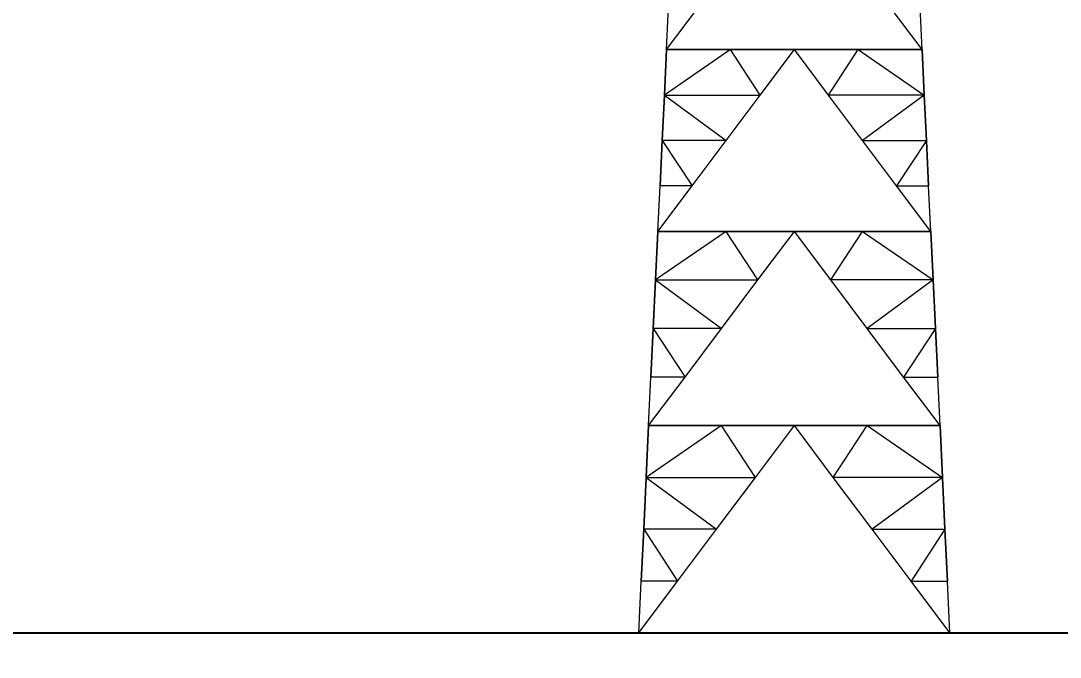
# Model space of a CAD drawing. Header units: millimetres. Extents: x 674 to 5889, y -153 to 3954.
# Drawn here: x 3337.18 to 3378.36, y 612.51 to 637.73 of the extents above; entities that cross this region are included whole.
import ezdxf

# ---------------------------------------------------------------- set-up
doc = ezdxf.new("R2010")
doc.units = ezdxf.units.MM
doc.layers.add('Dimensions', color=7, linetype='Continuous')
doc.layers.add('Towers', color=1, linetype='Continuous', lineweight=0)
doc.styles.get("Standard").update_dxf_attribs({"font": 'arial.ttf'})
doc.dimstyles.new('ISO-25', dxfattribs={"dimtxt": 2.5, "dimasz": 2.5, "dimexe": 1.25, "dimexo": 0.625, "dimtad": 1, "dimtxsty": 'Standard', "dimcen": 2.5, "dimadec": 0, "dimazin": 0, "dimtfac": 1, "dimtmove": 0, "dimatfit": 3, "dimfxl": 1, "dimarcsym": 0})

# ---------------------------------------------------------------- blocks, each defined once
blk = doc.blocks.new('_ArchTick')
at = {"color": 0, "linetype": 'ByBlock', "const_width": 0.15}
blk.add_lwpolyline([(-0.5, -0.5), (0.5, 0.5)], dxfattribs=at)
blk = doc.blocks.new('*D28')
at = {"layer": 'Defpoints', "color": 0, "transparency": 16777216}
for p in [(3127.826, 613.47), (3367.826, 613.47), (3367.826, 591.875)]:
    blk.add_point(p, dxfattribs=at)
at = {"layer": 'Dimensions', "color": 0, "lineweight": -2, "transparency": 16777216}
blk.add_line((3127.826, 591.875), (3367.826, 591.875), dxfattribs=at)
at = {"layer": 'Dimensions', "color": 0, "lineweight": -2, "transparency": 16777216, "xscale": 2.5, "yscale": 2.5, "zscale": 2.5, "rotation": 180}
blk.add_blockref('_ArchTick', (3127.826, 591.875), dxfattribs=at)
at = {"layer": 'Dimensions', "color": 0, "lineweight": -2, "transparency": 16777216, "xscale": 2.5, "yscale": 2.5, "zscale": 2.5}
blk.add_blockref('_ArchTick', (3367.826, 591.875), dxfattribs=at)
at = {"layer": 'Dimensions', "color": 0, "transparency": 16777216, "insert": (3247.826, 594.798), "char_height": 4.5, "attachment_point": 5}
blk.add_mtext('240m', dxfattribs=at)
blk = doc.blocks.new('*D60')
at = {"color": 0, "lineweight": -2, "transparency": 16777216}
blk.add_line((2829.274, -144.563), (2959.274, -144.563), dxfattribs=at)
at = {"layer": 'Defpoints', "color": 0, "transparency": 16777216}
for p in [(5528.478, 3774.077), (5768.478, 3774.077), (5768.478, 3752.482), (2829.274, -118.354), (2959.274, -118.354), (2959.274, -144.563)]:
    blk.add_point(p, dxfattribs=at)
at = {"layer": 'Dimensions', "color": 0, "lineweight": -2, "transparency": 16777216}
blk.add_line((5528.478, 3752.482), (5768.478, 3752.482), dxfattribs=at)
at = {"color": 0, "lineweight": -2, "transparency": 16777216, "xscale": 15, "yscale": 15, "zscale": 15, "rotation": 180}
blk.add_blockref('_ArchTick', (2829.274, -144.563), dxfattribs=at)
at = {"color": 0, "lineweight": -2, "transparency": 16777216, "xscale": 15, "yscale": 15, "zscale": 15}
blk.add_blockref('_ArchTick', (2959.274, -144.563), dxfattribs=at)
at = {"layer": 'Dimensions', "color": 0, "lineweight": -2, "transparency": 16777216, "xscale": 2.5, "yscale": 2.5, "zscale": 2.5, "rotation": 180}
blk.add_blockref('_ArchTick', (5528.478, 3752.482), dxfattribs=at)
at = {"layer": 'Dimensions', "color": 0, "lineweight": -2, "transparency": 16777216, "xscale": 2.5, "yscale": 2.5, "zscale": 2.5}
blk.add_blockref('_ArchTick', (5768.478, 3752.482), dxfattribs=at)
at = {"color": 0, "transparency": 16777216, "insert": (2894.274, -136.274), "char_height": 15, "attachment_point": 5}
blk.add_mtext('130', dxfattribs=at)
at = {"layer": 'Dimensions', "color": 0, "transparency": 16777216, "insert": (5648.478, 3755.404), "char_height": 4.5, "attachment_point": 5}
blk.add_mtext('240m', dxfattribs=at)
blk = doc.blocks.new('*D58')
at = {"color": 0, "lineweight": -2, "transparency": 16777216}
blk.add_line((2393.626, -144.563), (2483.626, -144.563), dxfattribs=at)
at = {"layer": 'Defpoints', "color": 0, "transparency": 16777216}
for p in [(5603.478, 3819.077), (5583.397, 3774.077), (5603.478, 3774.077), (2393.626, -80.976), (2483.626, -80.976), (2483.626, -144.563)]:
    blk.add_point(p, dxfattribs=at)
at = {"layer": 'Dimensions', "color": 0, "lineweight": -2, "transparency": 16777216}
blk.add_line((5583.397, 3819.077), (5583.397, 3774.077), dxfattribs=at)
at = {"color": 0, "lineweight": -2, "transparency": 16777216, "xscale": 15, "yscale": 15, "zscale": 15, "rotation": 180}
blk.add_blockref('_ArchTick', (2393.626, -144.563), dxfattribs=at)
at = {"color": 0, "lineweight": -2, "transparency": 16777216, "xscale": 15, "yscale": 15, "zscale": 15}
blk.add_blockref('_ArchTick', (2483.626, -144.563), dxfattribs=at)
at = {"layer": 'Dimensions', "color": 0, "lineweight": -2, "transparency": 16777216, "xscale": 2.5, "yscale": 2.5, "zscale": 2.5}
for p, rotation in [((5583.397, 3819.077), 90), ((5583.397, 3774.077), 270)]:
    blk.add_blockref('_ArchTick', p, dxfattribs=dict(at, rotation=rotation))
at = {"color": 0, "transparency": 16777216, "insert": (2438.626, -136.279), "char_height": 15, "attachment_point": 5}
blk.add_mtext('90', dxfattribs=at)
at = {"layer": 'Dimensions', "color": 0, "transparency": 16777216, "insert": (5580.484, 3796.577), "char_height": 4.5, "attachment_point": 5, "rotation": 90}
blk.add_mtext('45m', dxfattribs=at)
blk = doc.blocks.new('*D62')
at = {"color": 0, "lineweight": -2, "transparency": 16777216}
blk.add_line((2577.797, -35.976), (2577.797, -85.976), dxfattribs=at)
at = {"layer": 'Defpoints', "color": 0, "transparency": 16777216}
for p in [(5529.806, 3893.742), (5528.478, 3889.077), (5643.378, 3856.377), (2597.989, -35.976), (2577.797, -85.976), (2597.989, -85.976)]:
    blk.add_point(p, dxfattribs=at)
at = {"layer": 'Dimensions', "color": 0, "lineweight": -2, "transparency": 16777216}
blk.add_line((5644.706, 3861.042), (5529.806, 3893.742), dxfattribs=at)
at = {"color": 0, "lineweight": -2, "transparency": 16777216, "xscale": 15, "yscale": 15, "zscale": 15}
for p, rotation in [((2577.797, -35.976), 90), ((2577.797, -85.976), 270)]:
    blk.add_blockref('_ArchTick', p, dxfattribs=dict(at, rotation=rotation))
at = {"layer": 'Dimensions', "color": 0, "lineweight": -2, "transparency": 16777216, "xscale": 2.5, "yscale": 2.5, "zscale": 2.5}
for p, rotation in [((5529.806, 3893.742), 164.113896019455), ((5644.706, 3861.042), 344.113896019455)]:
    blk.add_blockref('_ArchTick', p, dxfattribs=dict(at, rotation=rotation))
at = {"color": 0, "transparency": 16777216, "insert": (2569.514, -60.976), "char_height": 15, "attachment_point": 5, "rotation": 90}
blk.add_mtext('50', dxfattribs=at)
at = {"layer": 'Dimensions', "color": 0, "transparency": 16777216, "insert": (5588.056, 3880.203), "char_height": 4.5, "attachment_point": 5, "rotation": 344.1139}
blk.add_mtext('119.5m', dxfattribs=at)
blk = doc.blocks.new('*D63')
at = {"color": 0, "lineweight": -2, "transparency": 16777216}
blk.add_line((2809.512, -31.439), (2809.512, -86.439), dxfattribs=at)
at = {"layer": 'Defpoints', "color": 0, "transparency": 16777216}
for p in [(5643.378, 3866.577), (5527.736, 3834.542), (5528.478, 3832.07), (2829.274, -31.439), (2809.512, -86.439), (2829.274, -86.439)]:
    blk.add_point(p, dxfattribs=at)
at = {"layer": 'Dimensions', "color": 0, "lineweight": -2, "transparency": 16777216}
blk.add_line((5642.636, 3869.049), (5527.736, 3834.542), dxfattribs=at)
at = {"color": 0, "lineweight": -2, "transparency": 16777216, "xscale": 15, "yscale": 15, "zscale": 15}
for p, rotation in [((2809.512, -31.439), 90), ((2809.512, -86.439), 270)]:
    blk.add_blockref('_ArchTick', p, dxfattribs=dict(at, rotation=rotation))
at = {"layer": 'Dimensions', "color": 0, "lineweight": -2, "transparency": 16777216, "xscale": 2.5, "yscale": 2.5, "zscale": 2.5}
for p, rotation in [((5642.636, 3869.049), 16.71614301521846), ((5527.736, 3834.542), 196.7161430152185)]:
    blk.add_blockref('_ArchTick', p, dxfattribs=dict(at, rotation=rotation))
at = {"color": 0, "transparency": 16777216, "insert": (2801.259, -58.939), "char_height": 15, "attachment_point": 5, "rotation": 90}
blk.add_mtext('55', dxfattribs=at)
at = {"layer": 'Dimensions', "color": 0, "transparency": 16777216, "insert": (5584.345, 3854.594), "char_height": 4.5, "attachment_point": 5, "rotation": 16.7161}
blk.add_mtext('120m', dxfattribs=at)
blk = doc.blocks.new('*D59')
at = {"color": 0, "lineweight": -2, "transparency": 16777216}
blk.add_line((2597.989, -144.563), (2697.989, -144.563), dxfattribs=at)
at = {"layer": 'Defpoints', "color": 0, "transparency": 16777216}
for p in [(5623.478, 3781.175), (5673.478, 3781.175), (5673.478, 3764.268), (2597.989, -85.976), (2697.989, -85.976), (2697.989, -144.563)]:
    blk.add_point(p, dxfattribs=at)
at = {"layer": 'Dimensions', "color": 0, "lineweight": -2, "transparency": 16777216}
blk.add_line((5623.478, 3764.268), (5673.478, 3764.268), dxfattribs=at)
at = {"color": 0, "lineweight": -2, "transparency": 16777216, "xscale": 15, "yscale": 15, "zscale": 15, "rotation": 180}
blk.add_blockref('_ArchTick', (2597.989, -144.563), dxfattribs=at)
at = {"color": 0, "lineweight": -2, "transparency": 16777216, "xscale": 15, "yscale": 15, "zscale": 15}
blk.add_blockref('_ArchTick', (2697.989, -144.563), dxfattribs=at)
at = {"layer": 'Dimensions', "color": 0, "lineweight": -2, "transparency": 16777216, "xscale": 2.5, "yscale": 2.5, "zscale": 2.5, "rotation": 180}
blk.add_blockref('_ArchTick', (5623.478, 3764.268), dxfattribs=at)
at = {"layer": 'Dimensions', "color": 0, "lineweight": -2, "transparency": 16777216, "xscale": 2.5, "yscale": 2.5, "zscale": 2.5}
blk.add_blockref('_ArchTick', (5673.478, 3764.268), dxfattribs=at)
at = {"color": 0, "transparency": 16777216, "insert": (2647.989, -136.279), "char_height": 15, "attachment_point": 5}
blk.add_mtext('100', dxfattribs=at)
at = {"layer": 'Dimensions', "color": 0, "transparency": 16777216, "insert": (5648.478, 3767.191), "char_height": 4.5, "attachment_point": 5}
blk.add_mtext('50m', dxfattribs=at)
blk = doc.blocks.new('*D66')
at = {"color": 0, "lineweight": -2, "transparency": 16777216}
blk.add_line((3325.223, 34.024), (3325.223, -80.976), dxfattribs=at)
at = {"layer": 'Defpoints', "color": 0, "transparency": 16777216}
for p in [(5653.578, 3874.37), (5643.378, 3866.577), (5653.578, 3866.577), (3346.627, 34.024), (3325.223, -80.976), (3346.627, -80.976)]:
    blk.add_point(p, dxfattribs=at)
at = {"layer": 'Dimensions', "color": 0, "lineweight": -2, "transparency": 16777216}
for p, q in [((5643.378, 3874.37), (5653.578, 3874.37)), ((5653.578, 3874.37), (5673.71, 3874.37))]:
    blk.add_line(p, q, dxfattribs=at)
at = {"color": 0, "lineweight": -2, "transparency": 16777216, "xscale": 5, "yscale": 5, "zscale": 5}
for p, rotation in [((3325.223, 34.024), 90), ((3325.223, -80.976), 270)]:
    blk.add_blockref('_ArchTick', p, dxfattribs=dict(at, rotation=rotation))
at = {"layer": 'Dimensions', "color": 0, "lineweight": -2, "transparency": 16777216, "xscale": 2.5, "yscale": 2.5, "zscale": 2.5, "rotation": 180}
blk.add_blockref('_ArchTick', (5643.378, 3874.37), dxfattribs=at)
at = {"layer": 'Dimensions', "color": 0, "lineweight": -2, "transparency": 16777216, "xscale": 2.5, "yscale": 2.5, "zscale": 2.5}
blk.add_blockref('_ArchTick', (5653.578, 3874.37), dxfattribs=at)
at = {"color": 0, "transparency": 16777216, "insert": (3316.939, -23.476), "char_height": 15, "attachment_point": 5, "rotation": 90}
blk.add_mtext('115', dxfattribs=at)
at = {"layer": 'Dimensions', "color": 0, "transparency": 16777216, "insert": (5664.894, 3877.293), "char_height": 4.5, "attachment_point": 5}
blk.add_mtext('10.2m', dxfattribs=at)
blk = doc.blocks.new('*D61')
at = {"color": 0, "lineweight": -2, "transparency": 16777216}
blk.add_line((2373.545, -35.976), (2373.545, -80.976), dxfattribs=at)
at = {"layer": 'Defpoints', "color": 0, "transparency": 16777216}
for p in [(5648.478, 3856.377), (5645.288, 3779.077), (5648.478, 3779.077), (2393.626, -35.976), (2373.545, -80.976), (2393.626, -80.976)]:
    blk.add_point(p, dxfattribs=at)
at = {"layer": 'Dimensions', "color": 0, "lineweight": -2, "transparency": 16777216}
blk.add_line((5645.288, 3856.377), (5645.288, 3779.077), dxfattribs=at)
at = {"color": 0, "lineweight": -2, "transparency": 16777216, "xscale": 15, "yscale": 15, "zscale": 15}
for p, rotation in [((2373.545, -35.976), 90), ((2373.545, -80.976), 270)]:
    blk.add_blockref('_ArchTick', p, dxfattribs=dict(at, rotation=rotation))
at = {"layer": 'Dimensions', "color": 0, "lineweight": -2, "transparency": 16777216, "xscale": 2.5, "yscale": 2.5, "zscale": 2.5}
for p, rotation in [((5645.288, 3856.377), 90), ((5645.288, 3779.077), 270)]:
    blk.add_blockref('_ArchTick', p, dxfattribs=dict(at, rotation=rotation))
at = {"color": 0, "transparency": 16777216, "insert": (2365.292, -58.476), "char_height": 15, "attachment_point": 5, "rotation": 90}
blk.add_mtext('45', dxfattribs=at)
at = {"layer": 'Dimensions', "color": 0, "transparency": 16777216, "insert": (5642.364, 3817.906), "char_height": 4.5, "attachment_point": 5, "rotation": 90}
blk.add_mtext('77.3m', dxfattribs=at)

msp = doc.modelspace()

# ---------------------------------------------------------------- linework, layer by layer
msp.add_line((3012.826, 613.47), (3482.826, 613.47))
at = {"layer": 'Towers'}
for p, q in [((3362.767, 636.59), (3364.031, 638.277)), ((3362.767, 636.59), (3364.031, 638.277)), ((3362.767, 636.59), (3362.847, 638.277)), ((3362.767, 636.59), (3362.847, 638.277)), ((3362.767, 636.59), (3362.847, 638.277)), ((3362.767, 636.59), (3362.847, 638.277)), ((3372.885, 636.59), (3371.62, 638.277)), ((3372.885, 636.59), (3371.62, 638.277)), ((3372.885, 636.59), (3372.804, 638.277)), ((3372.885, 636.59), (3372.804, 638.277)), ((3372.885, 636.59), (3372.804, 638.277)), ((3372.885, 636.59), (3372.804, 638.277)), ((3365.296, 636.59), (3362.68, 634.789)), ((3365.296, 636.59), (3362.68, 634.789)), ((3362.767, 636.59), (3362.68, 634.789)), ((3362.68, 634.789), (3362.767, 636.59)), ((3362.767, 636.59), (3362.68, 634.789)), ((3362.68, 634.789), (3362.767, 636.59)), ((3362.681, 634.79), (3362.767, 636.59)), ((3362.681, 634.79), (3362.767, 636.59)), ((3362.681, 634.79), (3362.767, 636.59)), ((3362.681, 634.79), (3362.767, 636.59)), ((3362.767, 636.59), (3365.296, 636.59)), ((3365.296, 636.59), (3362.767, 636.59)), ((3362.767, 636.59), (3364.031, 636.59)), ((3364.031, 636.59), (3362.767, 636.59)), ((3362.767, 636.59), (3365.296, 636.59)), ((3365.296, 636.59), (3362.767, 636.59)), ((3367.826, 636.59), (3362.767, 636.59)), ((3362.767, 636.59), (3367.826, 636.59)), ((3365.296, 636.59), (3362.767, 636.59)), ((3365.296, 636.59), (3362.767, 636.59)), ((3365.296, 636.59), (3366.561, 636.59)), ((3366.561, 636.59), (3365.296, 636.59)), ((3366.475, 634.79), (3365.296, 636.59)), ((3367.826, 636.59), (3365.296, 636.59)), ((3366.475, 634.79), (3365.296, 636.59)), ((3367.826, 636.59), (3365.296, 636.59)), ((3366.475, 634.79), (3367.826, 636.59)), ((3366.475, 634.79), (3367.826, 636.59)), ((3369.09, 636.59), (3366.561, 636.59)), ((3369.09, 636.59), (3366.561, 636.59)), ((3372.885, 636.59), (3367.826, 636.59)), ((3367.826, 636.59), (3372.885, 636.59)), ((3369.176, 634.79), (3367.826, 636.59)), ((3367.826, 636.59), (3370.355, 636.59)), ((3369.176, 634.79), (3367.826, 636.59)), ((3367.826, 636.59), (3370.355, 636.59)), ((3369.09, 636.59), (3370.355, 636.59)), ((3370.355, 636.59), (3369.09, 636.59)), ((3369.176, 634.79), (3370.355, 636.59)), ((3369.176, 634.79), (3370.355, 636.59)), ((3372.885, 636.59), (3370.355, 636.59)), ((3370.355, 636.59), (3372.885, 636.59)), ((3370.355, 636.59), (3372.885, 636.59)), ((3370.355, 636.59), (3372.885, 636.59)), ((3370.355, 636.59), (3372.971, 634.789)), ((3370.355, 636.59), (3372.885, 636.59)), ((3370.355, 636.59), (3372.971, 634.789)), ((3370.355, 636.59), (3372.885, 636.59)), ((3371.62, 636.59), (3372.885, 636.59)), ((3372.885, 636.59), (3371.62, 636.59)), ((3372.971, 634.79), (3372.885, 636.59)), ((3372.885, 636.59), (3372.971, 634.789)), ((3372.971, 634.79), (3372.885, 636.59)), ((3372.971, 634.789), (3372.885, 636.59)), ((3372.971, 634.79), (3372.885, 636.59)), ((3372.885, 636.59), (3372.971, 634.789)), ((3372.971, 634.79), (3372.885, 636.59)), ((3372.971, 634.789), (3372.885, 636.59)), ((3362.594, 632.988), (3362.681, 634.79)), ((3362.594, 632.988), (3362.681, 634.79)), ((3362.68, 634.789), (3362.594, 632.988)), ((3362.594, 632.988), (3362.68, 634.789)), ((3362.68, 634.789), (3362.594, 632.988)), ((3362.594, 632.988), (3362.68, 634.789)), ((3362.68, 634.789), (3366.475, 634.79)), ((3362.68, 634.789), (3366.475, 634.79)), ((3362.68, 634.789), (3362.681, 634.79)), ((3362.68, 634.789), (3362.681, 634.79)), ((3362.68, 634.789), (3365.124, 632.988)), ((3362.68, 634.789), (3365.124, 632.988)), ((3365.124, 632.988), (3366.475, 634.79)), ((3365.124, 632.988), (3366.475, 634.79)), ((3370.528, 632.988), (3369.176, 634.79)), ((3372.971, 634.789), (3369.176, 634.79)), ((3370.528, 632.988), (3369.176, 634.79)), ((3372.971, 634.789), (3369.176, 634.79)), ((3372.971, 634.789), (3370.528, 632.988)), ((3372.971, 634.789), (3370.528, 632.988)), ((3373.057, 632.988), (3372.971, 634.79)), ((3372.971, 634.789), (3372.971, 634.79)), ((3373.057, 632.988), (3372.971, 634.79)), ((3372.971, 634.789), (3372.971, 634.79)), ((3372.971, 634.789), (3373.057, 632.988)), ((3373.057, 632.988), (3372.971, 634.789)), ((3372.971, 634.789), (3373.057, 632.988)), ((3373.057, 632.988), (3372.971, 634.789)), ((3362.508, 631.187), (3362.594, 632.988)), ((3362.594, 632.988), (3362.508, 631.187)), ((3362.508, 631.187), (3362.594, 632.988)), ((3362.508, 631.187), (3362.594, 632.988)), ((3362.594, 632.988), (3362.508, 631.187)), ((3362.508, 631.187), (3362.594, 632.988)), ((3362.594, 632.988), (3363.773, 631.187)), ((3365.124, 632.988), (3362.594, 632.988)), ((3362.594, 632.988), (3363.773, 631.187)), ((3365.124, 632.988), (3362.594, 632.988)), ((3362.594, 632.988), (3362.594, 632.988)), ((3362.594, 632.988), (3362.594, 632.988)), ((3363.773, 631.187), (3365.124, 632.988)), ((3363.773, 631.187), (3365.124, 632.988)), ((3371.878, 631.187), (3370.528, 632.988)), ((3370.528, 632.988), (3373.057, 632.988)), ((3371.878, 631.187), (3370.528, 632.988)), ((3370.528, 632.988), (3373.057, 632.988)), ((3373.057, 632.988), (3371.878, 631.187)), ((3373.057, 632.988), (3371.878, 631.187)), ((3373.143, 631.187), (3373.057, 632.988)), ((3373.057, 632.988), (3373.143, 631.187)), ((3373.057, 632.988), (3373.057, 632.988)), ((3373.143, 631.187), (3373.057, 632.988)), ((3373.143, 631.187), (3373.057, 632.988)), ((3373.057, 632.988), (3373.143, 631.187)), ((3373.057, 632.988), (3373.057, 632.988)), ((3373.143, 631.187), (3373.057, 632.988)), ((3362.422, 629.386), (3363.773, 631.187)), ((3362.422, 629.386), (3363.773, 631.187)), ((3362.422, 629.386), (3362.508, 631.187)), ((3362.422, 629.386), (3362.508, 631.187)), ((3362.422, 629.386), (3362.508, 631.187)), ((3362.422, 629.386), (3362.508, 631.187)), ((3363.773, 631.187), (3362.508, 631.187)), ((3363.773, 631.187), (3362.508, 631.187)), ((3362.508, 631.187), (3362.508, 631.187)), ((3362.508, 631.187), (3362.508, 631.187)), ((3373.229, 629.386), (3371.878, 631.187)), ((3371.878, 631.187), (3373.143, 631.187)), ((3373.229, 629.386), (3371.878, 631.187)), ((3371.878, 631.187), (3373.143, 631.187)), ((3373.229, 629.386), (3373.143, 631.187)), ((3373.143, 631.187), (3373.143, 631.187)), ((3373.229, 629.386), (3373.143, 631.187)), ((3373.229, 629.386), (3373.143, 631.187)), ((3373.143, 631.187), (3373.143, 631.187)), ((3373.229, 629.386), (3373.143, 631.187)), ((3365.124, 629.386), (3362.33, 627.462)), ((3365.124, 629.386), (3362.33, 627.462)), ((3362.33, 627.463), (3362.422, 629.386)), ((3362.422, 629.386), (3362.33, 627.462)), ((3362.33, 627.463), (3362.422, 629.386)), ((3362.33, 627.462), (3362.422, 629.386)), ((3362.33, 627.463), (3362.422, 629.386)), ((3362.422, 629.386), (3362.33, 627.462)), ((3362.33, 627.463), (3362.422, 629.386)), ((3362.33, 627.462), (3362.422, 629.386)), ((3362.422, 629.386), (3365.124, 629.386)), ((3365.124, 629.386), (3362.422, 629.386)), ((3362.422, 629.386), (3363.773, 629.386)), ((3363.773, 629.386), (3362.422, 629.386)), ((3362.422, 629.386), (3365.124, 629.386)), ((3365.124, 629.386), (3362.422, 629.386)), ((3367.826, 629.386), (3362.422, 629.386)), ((3362.422, 629.386), (3367.826, 629.386)), ((3365.124, 629.386), (3362.422, 629.386)), ((3365.124, 629.386), (3362.422, 629.386)), ((3365.124, 629.386), (3366.475, 629.386)), ((3366.475, 629.386), (3365.124, 629.386)), ((3366.383, 627.463), (3365.124, 629.386)), ((3367.826, 629.386), (3365.124, 629.386)), ((3366.383, 627.463), (3365.124, 629.386)), ((3367.826, 629.386), (3365.124, 629.386)), ((3366.383, 627.463), (3367.826, 629.386)), ((3366.383, 627.463), (3367.826, 629.386)), ((3369.176, 629.386), (3366.475, 629.386)), ((3369.176, 629.386), (3366.475, 629.386)), ((3373.229, 629.386), (3367.826, 629.386)), ((3367.826, 629.386), (3373.229, 629.386)), ((3369.268, 627.463), (3367.826, 629.386)), ((3367.826, 629.386), (3370.527, 629.386)), ((3369.268, 627.463), (3367.826, 629.386)), ((3367.826, 629.386), (3370.527, 629.386)), ((3369.176, 629.386), (3370.527, 629.386)), ((3370.527, 629.386), (3369.176, 629.386)), ((3369.268, 627.463), (3370.527, 629.386)), ((3369.268, 627.463), (3370.527, 629.386)), ((3373.229, 629.386), (3370.527, 629.386)), ((3370.527, 629.386), (3373.229, 629.386)), ((3370.527, 629.386), (3373.229, 629.386)), ((3370.527, 629.386), (3373.229, 629.386)), ((3370.527, 629.386), (3373.321, 627.462)), ((3370.527, 629.386), (3373.229, 629.386)), ((3370.527, 629.386), (3373.321, 627.462)), ((3370.527, 629.386), (3373.229, 629.386)), ((3371.878, 629.386), (3373.229, 629.386)), ((3373.229, 629.386), (3371.878, 629.386)), ((3373.321, 627.463), (3373.229, 629.386)), ((3373.229, 629.386), (3373.321, 627.462)), ((3373.321, 627.463), (3373.229, 629.386)), ((3373.321, 627.462), (3373.229, 629.386)), ((3373.321, 627.463), (3373.229, 629.386)), ((3373.229, 629.386), (3373.321, 627.462)), ((3373.321, 627.463), (3373.229, 629.386)), ((3373.321, 627.462), (3373.229, 629.386)), ((3362.238, 625.538), (3362.33, 627.463)), ((3362.238, 625.538), (3362.33, 627.463)), ((3362.33, 627.462), (3362.238, 625.538)), ((3362.238, 625.538), (3362.33, 627.462)), ((3362.33, 627.462), (3362.238, 625.538)), ((3362.238, 625.538), (3362.33, 627.462)), ((3362.33, 627.462), (3366.383, 627.463)), ((3362.33, 627.462), (3366.383, 627.463)), ((3362.33, 627.462), (3362.33, 627.463)), ((3362.33, 627.462), (3362.33, 627.463)), ((3362.33, 627.462), (3364.94, 625.538)), ((3362.33, 627.462), (3364.94, 625.538)), ((3364.94, 625.538), (3366.383, 627.463)), ((3364.94, 625.538), (3366.383, 627.463)), ((3370.712, 625.538), (3369.268, 627.463)), ((3373.321, 627.462), (3369.268, 627.463)), ((3370.712, 625.538), (3369.268, 627.463)), ((3373.321, 627.462), (3369.268, 627.463)), ((3373.321, 627.462), (3370.712, 625.538)), ((3373.321, 627.462), (3370.712, 625.538)), ((3373.413, 625.538), (3373.321, 627.463)), ((3373.321, 627.462), (3373.321, 627.463)), ((3373.413, 625.538), (3373.321, 627.463)), ((3373.321, 627.462), (3373.321, 627.463)), ((3373.321, 627.462), (3373.413, 625.538)), ((3373.413, 625.538), (3373.321, 627.462)), ((3373.321, 627.462), (3373.413, 625.538)), ((3373.413, 625.538), (3373.321, 627.462)), ((3362.146, 623.614), (3362.238, 625.538)), ((3362.238, 625.538), (3362.146, 623.614)), ((3362.146, 623.614), (3362.238, 625.538)), ((3362.146, 623.614), (3362.238, 625.538)), ((3362.238, 625.538), (3362.146, 623.614)), ((3362.146, 623.614), (3362.238, 625.538)), ((3362.238, 625.538), (3363.497, 623.614)), ((3364.94, 625.538), (3362.238, 625.538)), ((3362.238, 625.538), (3363.497, 623.614)), ((3364.94, 625.538), (3362.238, 625.538)), ((3362.238, 625.538), (3362.238, 625.538)), ((3362.238, 625.538), (3362.238, 625.538)), ((3363.497, 623.614), (3364.94, 625.538)), ((3363.497, 623.614), (3364.94, 625.538)), ((3372.154, 623.614), (3370.712, 625.538)), ((3370.712, 625.538), (3373.413, 625.538)), ((3372.154, 623.614), (3370.712, 625.538)), ((3370.712, 625.538), (3373.413, 625.538)), ((3373.413, 625.538), (3372.154, 623.614)), ((3373.413, 625.538), (3372.154, 623.614)), ((3373.505, 623.614), (3373.413, 625.538)), ((3373.413, 625.538), (3373.505, 623.614)), ((3373.413, 625.538), (3373.413, 625.538)), ((3373.505, 623.614), (3373.413, 625.538)), ((3373.505, 623.614), (3373.413, 625.538)), ((3373.413, 625.538), (3373.505, 623.614)), ((3373.413, 625.538), (3373.413, 625.538)), ((3373.505, 623.614), (3373.413, 625.538)), ((3362.054, 621.69), (3363.497, 623.614)), ((3362.054, 621.69), (3363.497, 623.614)), ((3362.054, 621.69), (3362.146, 623.614)), ((3362.054, 621.69), (3362.146, 623.614)), ((3362.054, 621.69), (3362.146, 623.614)), ((3362.054, 621.69), (3362.146, 623.614)), ((3363.497, 623.614), (3362.146, 623.614)), ((3363.497, 623.614), (3362.146, 623.614)), ((3362.146, 623.614), (3362.146, 623.614)), ((3362.146, 623.614), (3362.146, 623.614)), ((3373.597, 621.69), (3372.154, 623.614)), ((3372.154, 623.614), (3373.505, 623.614)), ((3373.597, 621.69), (3372.154, 623.614)), ((3372.154, 623.614), (3373.505, 623.614)), ((3373.597, 621.69), (3373.505, 623.614)), ((3373.505, 623.614), (3373.505, 623.614)), ((3373.597, 621.69), (3373.505, 623.614)), ((3373.597, 621.69), (3373.505, 623.614)), ((3373.505, 623.614), (3373.505, 623.614)), ((3373.597, 621.69), (3373.505, 623.614)), ((3364.94, 621.69), (3361.956, 619.635)), ((3364.94, 621.69), (3361.956, 619.635)), ((3361.956, 619.636), (3362.054, 621.69)), ((3362.054, 621.69), (3361.956, 619.635)), ((3361.956, 619.636), (3362.054, 621.69)), ((3361.956, 619.635), (3362.054, 621.69)), ((3361.956, 619.636), (3362.054, 621.69)), ((3362.054, 621.69), (3361.956, 619.635)), ((3361.956, 619.636), (3362.054, 621.69)), ((3361.956, 619.635), (3362.054, 621.69)), ((3362.054, 621.69), (3364.94, 621.69)), ((3364.94, 621.69), (3362.054, 621.69)), ((3362.054, 621.69), (3363.497, 621.69)), ((3363.497, 621.69), (3362.054, 621.69)), ((3362.054, 621.69), (3364.94, 621.69)), ((3364.94, 621.69), (3362.054, 621.69)), ((3367.826, 621.69), (3362.054, 621.69)), ((3362.054, 621.69), (3367.826, 621.69)), ((3364.94, 621.69), (3362.054, 621.69)), ((3364.94, 621.69), (3362.054, 621.69)), ((3364.94, 621.69), (3366.383, 621.69)), ((3366.383, 621.69), (3364.94, 621.69)), ((3366.285, 619.636), (3364.94, 621.69)), ((3367.826, 621.69), (3364.94, 621.69)), ((3366.285, 619.636), (3364.94, 621.69)), ((3367.826, 621.69), (3364.94, 621.69)), ((3366.285, 619.636), (3367.826, 621.69)), ((3366.285, 619.636), (3367.826, 621.69)), ((3369.269, 621.69), (3366.383, 621.69)), ((3369.269, 621.69), (3366.383, 621.69)), ((3373.597, 621.69), (3367.826, 621.69)), ((3367.826, 621.69), (3373.597, 621.69)), ((3369.366, 619.636), (3367.826, 621.69)), ((3367.826, 621.69), (3370.711, 621.69)), ((3369.366, 619.636), (3367.826, 621.69)), ((3367.826, 621.69), (3370.711, 621.69)), ((3369.269, 621.69), (3370.711, 621.69)), ((3370.711, 621.69), (3369.269, 621.69)), ((3369.366, 619.636), (3370.711, 621.69)), ((3369.366, 619.636), (3370.711, 621.69)), ((3373.597, 621.69), (3370.711, 621.69)), ((3370.711, 621.69), (3373.597, 621.69)), ((3370.711, 621.69), (3373.597, 621.69)), ((3370.711, 621.69), (3373.597, 621.69)), ((3370.711, 621.69), (3373.695, 619.635)), ((3370.711, 621.69), (3373.597, 621.69)), ((3370.711, 621.69), (3373.695, 619.635)), ((3370.711, 621.69), (3373.597, 621.69)), ((3372.154, 621.69), (3373.597, 621.69)), ((3373.597, 621.69), (3372.154, 621.69)), ((3373.695, 619.636), (3373.597, 621.69)), ((3373.597, 621.69), (3373.695, 619.635)), ((3373.695, 619.636), (3373.597, 621.69)), ((3373.695, 619.635), (3373.597, 621.69)), ((3373.695, 619.636), (3373.597, 621.69)), ((3373.597, 621.69), (3373.695, 619.635)), ((3373.695, 619.636), (3373.597, 621.69)), ((3373.695, 619.635), (3373.597, 621.69)), ((3361.857, 617.58), (3361.956, 619.636)), ((3361.857, 617.58), (3361.956, 619.636)), ((3361.956, 619.635), (3361.857, 617.58)), ((3361.857, 617.58), (3361.956, 619.635)), ((3361.956, 619.635), (3361.857, 617.58)), ((3361.857, 617.58), (3361.956, 619.635)), ((3361.956, 619.635), (3366.285, 619.636)), ((3361.956, 619.635), (3366.285, 619.636)), ((3361.956, 619.635), (3361.956, 619.636)), ((3361.956, 619.635), (3361.956, 619.636)), ((3361.956, 619.635), (3364.743, 617.58)), ((3361.956, 619.635), (3364.743, 617.58)), ((3364.743, 617.58), (3366.285, 619.636)), ((3364.743, 617.58), (3366.285, 619.636)), ((3370.908, 617.58), (3369.366, 619.636)), ((3373.695, 619.635), (3369.366, 619.636)), ((3370.908, 617.58), (3369.366, 619.636)), ((3373.695, 619.635), (3369.366, 619.636)), ((3373.695, 619.635), (3370.908, 617.58)), ((3373.695, 619.635), (3370.908, 617.58)), ((3373.794, 617.58), (3373.695, 619.636)), ((3373.695, 619.635), (3373.695, 619.636)), ((3373.794, 617.58), (3373.695, 619.636)), ((3373.695, 619.635), (3373.695, 619.636)), ((3373.695, 619.635), (3373.794, 617.58)), ((3373.794, 617.58), (3373.695, 619.635)), ((3373.695, 619.635), (3373.794, 617.58)), ((3373.794, 617.58), (3373.695, 619.635)), ((3361.759, 615.525), (3361.857, 617.58)), ((3361.857, 617.58), (3361.759, 615.525)), ((3361.759, 615.525), (3361.857, 617.58)), ((3361.759, 615.525), (3361.857, 617.58)), ((3361.857, 617.58), (3361.759, 615.525)), ((3361.759, 615.525), (3361.857, 617.58)), ((3361.857, 617.58), (3363.202, 615.525)), ((3364.743, 617.58), (3361.857, 617.58)), ((3361.857, 617.58), (3363.202, 615.525)), ((3364.743, 617.58), (3361.857, 617.58)), ((3361.857, 617.58), (3361.857, 617.58)), ((3361.857, 617.58), (3361.857, 617.58)), ((3363.202, 615.525), (3364.743, 617.58)), ((3363.202, 615.525), (3364.743, 617.58)), ((3372.449, 615.525), (3370.908, 617.58)), ((3370.908, 617.58), (3373.794, 617.58)), ((3372.449, 615.525), (3370.908, 617.58)), ((3370.908, 617.58), (3373.794, 617.58)), ((3373.794, 617.58), (3372.449, 615.525)), ((3373.794, 617.58), (3372.449, 615.525)), ((3373.892, 615.525), (3373.794, 617.58)), ((3373.794, 617.58), (3373.892, 615.525)), ((3373.794, 617.58), (3373.794, 617.58)), ((3373.892, 615.525), (3373.794, 617.58)), ((3373.892, 615.525), (3373.794, 617.58)), ((3373.794, 617.58), (3373.892, 615.525)), ((3373.794, 617.58), (3373.794, 617.58)), ((3373.892, 615.525), (3373.794, 617.58)), ((3361.661, 613.47), (3363.202, 615.525)), ((3361.661, 613.47), (3363.202, 615.525)), ((3361.661, 613.47), (3361.759, 615.525)), ((3361.661, 613.47), (3361.759, 615.525)), ((3361.661, 613.47), (3361.759, 615.525)), ((3361.661, 613.47), (3361.759, 615.525)), ((3363.202, 615.525), (3361.759, 615.525)), ((3363.202, 615.525), (3361.759, 615.525)), ((3361.759, 615.525), (3361.759, 615.525)), ((3361.759, 615.525), (3361.759, 615.525)), ((3373.99, 613.47), (3372.449, 615.525)), ((3372.449, 615.525), (3373.892, 615.525)), ((3373.99, 613.47), (3372.449, 615.525)), ((3372.449, 615.525), (3373.892, 615.525)), ((3373.99, 613.47), (3373.892, 615.525)), ((3373.892, 615.525), (3373.892, 615.525)), ((3373.99, 613.47), (3373.892, 615.525)), ((3373.99, 613.47), (3373.892, 615.525)), ((3373.892, 615.525), (3373.892, 615.525)), ((3373.99, 613.47), (3373.892, 615.525)), ((3361.661, 613.47), (3373.99, 613.47))]:
    msp.add_line(p, q, dxfattribs=at)

# ---------------------------------------------------------------- dimensions: what is measured, and where the dimension line sits
at = {"layer": 'Dimensions'}
for p1, p2, distance, override, picture, middle in [((5643.378, 3856.377), (5528.478, 3889.077), -4.85, {"dimtxt": 4.5, "dimexe": 2, "dimexo": 3, "dimdec": 1, "dimdsep": 46, "dimpost": 'm', "dimblk1": 'ArchTick', "dimblk2": 'ArchTick', "dimsah": 1, "dimse1": 1, "dimse2": 1}, '*D62', (5588.056, 3880.203)), ((5643.378, 3866.577), (5653.578, 3866.577), 7.793, {"dimtxt": 4.5, "dimexe": 2, "dimexo": 3, "dimdec": 1, "dimdsep": 46, "dimpost": 'm', "dimblk1": 'ArchTick', "dimblk2": 'ArchTick', "dimsah": 1, "dimse1": 1, "dimse2": 1}, '*D66', (5664.894, 3877.293)), ((5643.378, 3866.577), (5528.478, 3832.07), -2.581, {"dimtxt": 4.5, "dimexe": 2, "dimexo": 3, "dimdec": 1, "dimpost": 'm', "dimblk1": 'ArchTick', "dimblk2": 'ArchTick', "dimsah": 1, "dimse1": 1, "dimse2": 1}, '*D63', (5584.345, 3854.594))]:
    dim = msp.add_aligned_dim(p1=p1, p2=p2, distance=distance, dimstyle='ISO-25', override=override, dxfattribs=at)
    dim.commit()
    dim.dimension.update_dxf_attribs({"geometry": picture, "text_midpoint": middle})
dim = msp.add_linear_dim(base=(5645.288, 3779.077), p1=(5648.478, 3856.377), p2=(5648.478, 3779.077), angle=90, dimstyle='ISO-25', override={"dimtxt": 4.5, "dimexe": 2, "dimexo": 3, "dimdec": 1, "dimdsep": 46, "dimpost": 'm', "dimblk1": 'ArchTick', "dimblk2": 'ArchTick', "dimsah": 1, "dimse1": 1, "dimse2": 1}, dxfattribs=at)
dim.commit()
dim.dimension.update_dxf_attribs({"geometry": '*D61', "text_midpoint": (5645.288, 3817.906), "dimtype": 160})
dim = msp.add_linear_dim(base=(5583.397, 3774.077), p1=(5603.478, 3819.077), p2=(5603.478, 3774.077), angle=90, dimstyle='ISO-25', override={"dimtxt": 4.5, "dimexe": 2, "dimexo": 3, "dimdec": 1, "dimpost": 'm', "dimblk1": 'ArchTick', "dimblk2": 'ArchTick', "dimsah": 1, "dimse1": 1, "dimse2": 1}, dxfattribs=at)
dim.commit()
dim.dimension.update_dxf_attribs({"geometry": '*D58', "text_midpoint": (5580.484, 3796.577)})
for base, p1, p2, picture, middle in [((5673.478, 3764.268), (5623.478, 3781.175), (5673.478, 3781.175), '*D59', (5648.478, 3767.191)), ((5768.478, 3752.482), (5528.478, 3774.077), (5768.478, 3774.077), '*D60', (5648.478, 3755.404)), ((3367.826, 591.875), (3127.826, 613.47), (3367.826, 613.47), '*D28', (3247.826, 594.798))]:
    dim = msp.add_linear_dim(base=base, p1=p1, p2=p2, dimstyle='ISO-25', override={"dimtxt": 4.5, "dimexe": 2, "dimexo": 3, "dimdec": 1, "dimdsep": 46, "dimpost": 'm', "dimblk1": 'ArchTick', "dimblk2": 'ArchTick', "dimsah": 1, "dimse1": 1, "dimse2": 1}, dxfattribs=at)
    dim.commit()
    dim.dimension.update_dxf_attribs({"geometry": picture, "text_midpoint": middle})

doc.saveas('drawing.dxf')
